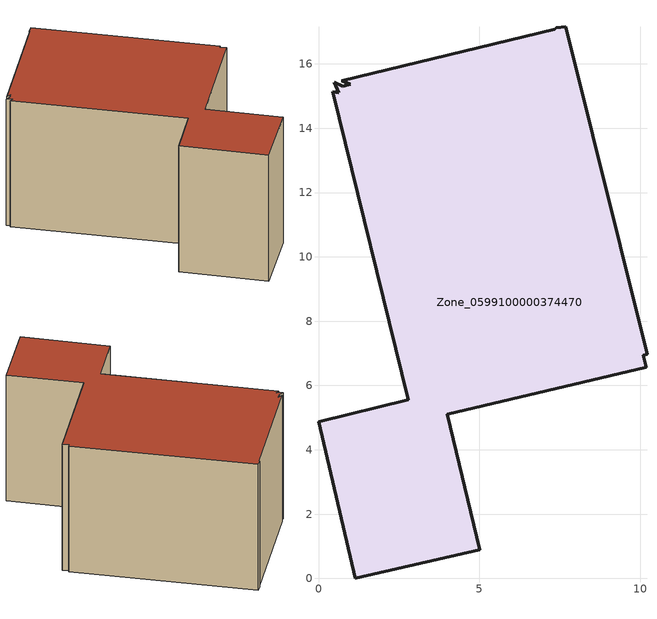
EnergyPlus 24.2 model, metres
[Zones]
Zone_0599100000374470
 floor ground (C_G): 2.8,5.56 0.44,15.13 0.63,15.1 0.49,15.42 0.76,15.31 0.99,15.38 0.73,15.48 7.35,17.07 7.39,17.12 7.68,17.16 10.22,6.98 10.1,6.94 10.2,6.57 4.01,5.1 5.01,0.89 1.15,0 0,4.87 z0
 wall outside (C_F): 1.15,0 5.01,0.89 4.01,5.1 10.2,6.57 10.1,6.94 10.22,6.98 7.68,17.16 7.39,17.12 7.35,17.07 0.73,15.48 0.99,15.38 0.76,15.31 0.49,15.42 0.63,15.1 0.44,15.13 2.8,5.56 0,4.87 1.15,0 z0:8.13
 roof outside (C_R): 0.44,15.13 2.8,5.56 0,4.87 1.15,0 5.01,0.89 4.01,5.1 10.2,6.57 10.1,6.94 10.22,6.98 7.68,17.16 7.39,17.12 7.35,17.07 0.73,15.48 0.99,15.38 0.76,15.31 0.49,15.42 0.63,15.1 z8.13
[BUILDING]
Pand.0599100000374470: North Axis=0; Terrain=City; Loads Convergence Tolerance Value=0.04; Temperature Convergence Tolerance Value=0.4; Solar Distribution=FullExterior; Maximum Number of Warmup Days=25; Minimum Number of Warmup Days=1
[Site:Location]
Rotterdam.The.Hague.AP_ZH_NLD Design_Conditions: Latitude=51.96; Longitude=4.45; Time Zone=1; Elevation=-4.5
[SITE:GROUNDTEMPERATURE:BUILDINGSURFACE]
18, 18, 18, 18, 18, 18, 18, 18, 18, 18, 18, 18
[MATERIAL] Thermal Absorptance=0.9; Solar Absorptance=0.7; Visible Absorptance=0.7
Name | Roughness | Thickness | Conductivity | Density | Specific Heat
G.D.1992-2005 | MediumSmooth | 0.15 | 0.06 | 540 | 1210
F.D.1992-2005 | Rough | 0.3 | 0.12 | 1920 | 840
R.D.1992-2005 | MediumRough | 0.2 | 0.08 | 1500 | 1000
[CONSTRUCTION]
C_G: G.D.1992-2005
C_F: F.D.1992-2005
C_R: R.D.1992-2005
[ZONE]
Zone_0599100000374470: Type=1; Multiplier=1; Ceiling Height=Autocalculate; Volume=Autocalculate; Floor Area=autocalculate; Part of Total Floor Area=Yes
[ZONEINFILTRATION:DESIGNFLOWRATE]
Infil_Zone_0599100000374470: Zone or ZoneList or Space or SpaceList=Zone_0599100000374470; Schedule=AlwaysOn; Design Flow Rate Calculation Method=Flow/Area; Flow Rate per Floor Area=0.0021; Constant Term Coefficient=1; Temperature Term Coefficient=0; Velocity Term Coefficient=0; Velocity Squared Term Coefficient=0
[HVACTEMPLATE:ZONE:IDEALLOADSAIRSYSTEM]
Zone_0599100000374470: Maximum Heating Supply Air Temperature=50; Minimum Cooling Supply Air Temperature=13; Maximum Heating Supply Air Humidity Ratio=0.0156; Minimum Cooling Supply Air Humidity Ratio=0.0077; Heating Limit=NoLimit; Cooling Limit=NoLimit; Dehumidification Control Type=ConstantSensibleHeatRatio; Cooling Sensible Heat Ratio=0.7; Dehumidification Setpoint=60; Humidification Control Type=None; Humidification Setpoint=30; Outdoor Air Method=None; Outdoor Air Flow Rate per Person=0.00944; Outdoor Air Flow Rate per Zone Floor Area=0; Outdoor Air Flow Rate per Zone=0; Demand Controlled Ventilation Type=None; Outdoor Air Economizer Type=NoEconomizer; Heat Recovery Type=None; Sensible Heat Recovery Effectiveness=0.7; Latent Heat Recovery Effectiveness=0.65
[ZONECONTROL:THERMOSTAT]
ThermostatControl_Zone_0599100000374470: Zone or ZoneList=Zone_0599100000374470; Control Type Schedule=DualSetpointControlType; Control 1=Thermostat_Zone_0599100000374470; Temperature Difference Between Cutout And Setpoint=0
[THERMOSTATSETPOINT:DUALSETPOINT]
Thermostat_Zone_0599100000374470: Heating Setpoint Temperature Schedule=HeatingSetpoint_Zone_0599100000374470; Cooling Setpoint Temperature Schedule=CoolingSetpoint_Zone_0599100000374470
[SCHEDULE:COMPACT]
HeatingSetpoint_Zone_0599100000374470: Through: 12/31, For: AllDays, Until: 24:00, 21
CoolingSetpoint_Zone_0599100000374470: Through: 12/31, For: AllDays, Until: 24:00, 24
DualSetpointControlType: Through: 12/31, For: AllDays, Until: 24:00, 4
AlwaysOn: Through: 12/31, For: AllDays, Until: 24:00, 1
